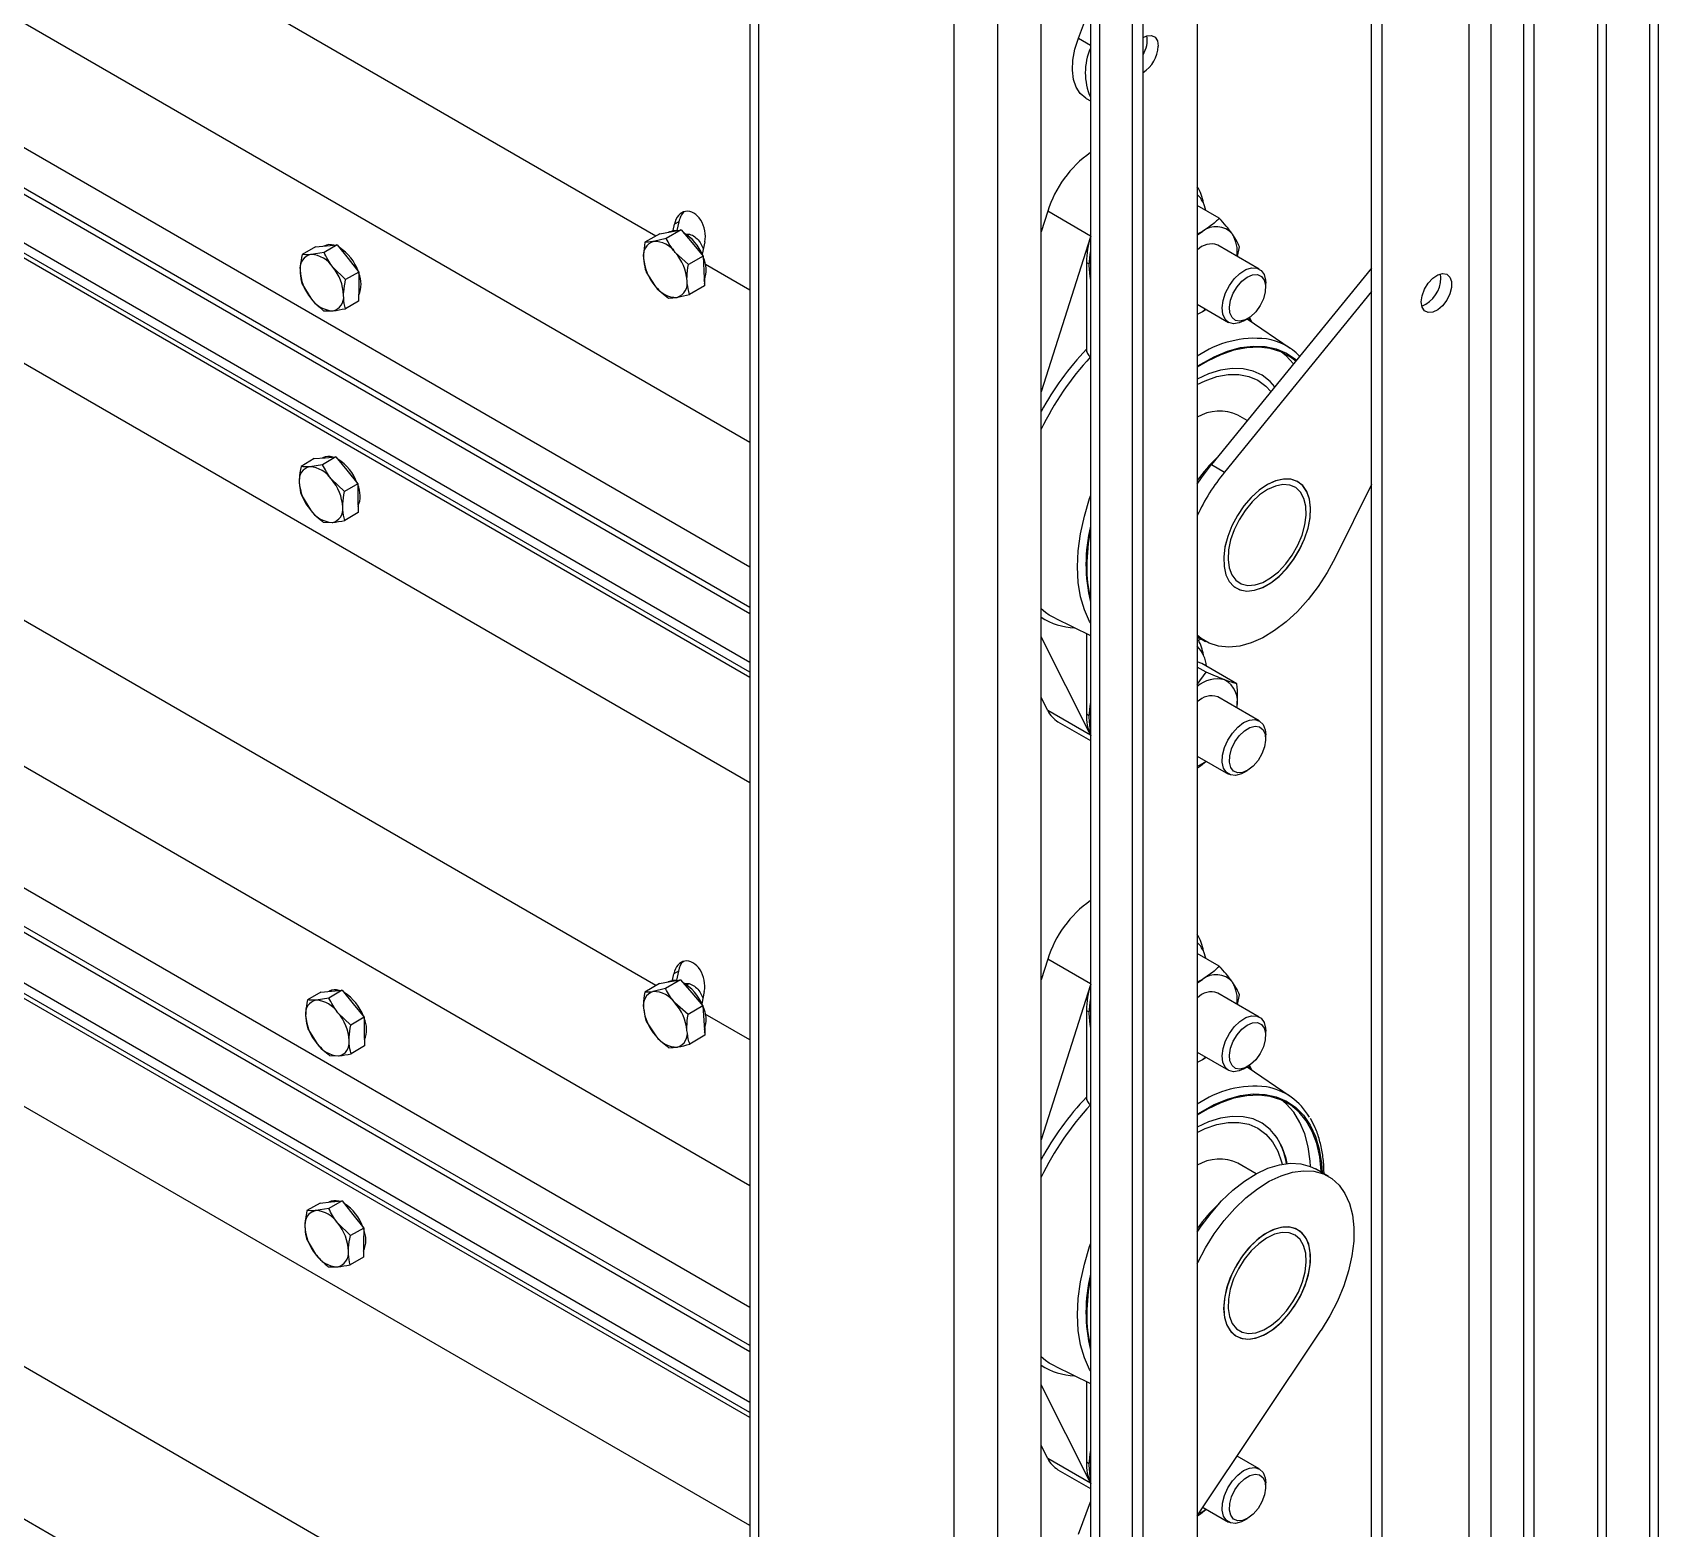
# Model space of a CAD drawing. Header units: millimetres. Extents: x -361 to 14022, y -1822 to 1455.
# Drawn here: x 4030.4 to 4046.94, y 855.35 to 870.56 of the extents above; entities that cross this region are included whole.
import ezdxf

# ---------------------------------------------------------------- set-up
doc = ezdxf.new("R2010")
doc.units = ezdxf.units.MM

msp = doc.modelspace()

# ---------------------------------------------------------------- linework, layer by layer
at = {"color": 7, "linetype": 'Continuous', "lineweight": 25}
for p, q in [((4046.849289, 904.292018), (4046.849289, 822.127599)), ((4046.940819, 822.255163), (4046.940819, 904.419582)), ((4046.318959, 904.087916), (4046.318959, 821.923497)), ((4046.407348, 904.036891), (4046.407348, 821.872471)), ((4037.697955, 866.391136), (3975.19244, 902.474801)), ((4037.697955, 901.740743), (4037.697955, 819.576324)), ((4037.789484, 819.44876), (4037.789484, 901.613179)), ((4037.697955, 865.12472), (3975.181245, 901.214849)), ((4037.697955, 864.649253), (3975.047014, 900.816871)), ((4037.697955, 864.714459), (3975.091041, 900.856661)), ((4040.662105, 818.555814), (4040.662105, 900.720233)), ((4039.778222, 818.300686), (4039.778222, 900.465105)), ((4040.220163, 818.300686), (4040.220163, 900.465105)), ((4037.697955, 864.156061), (3975.215331, 900.226512)), ((4037.697955, 864.003682), (3975.172353, 900.098943)), ((4037.697955, 864.055403), (3975.216543, 900.125154)), ((4045.235788, 899.282492), (4045.235788, 836.919187)), ((4045.67773, 836.791623), (4045.67773, 899.154928)), ((4037.697955, 862.931906), (3975.18526, 899.019716)), ((4045.567245, 899.091146), (4045.567245, 836.727842)), ((4037.697955, 858.834636), (3975.234603, 894.893961)), ((4044.130934, 836.408932), (4044.130934, 893.814486)), ((4037.697955, 857.598387), (3975.249491, 893.649118)), ((4037.697955, 857.146086), (3975.130388, 893.265573)), ((4037.697955, 857.210397), (3975.174702, 893.304302)), ((4044.020449, 836.472714), (4044.020449, 893.341263)), ((4037.697955, 856.47824), (3975.239249, 892.534883)), ((4037.697955, 856.528736), (3975.283441, 892.559868)), ((4037.697955, 856.631851), (3975.284352, 892.662456)), ((4037.697955, 855.380311), (3975.229543, 891.442557)), ((4037.697955, 851.183063), (3975.19244, 887.266728)), ((4041.164566, 886.049501), (4041.164566, 823.686196)), ((4041.256095, 885.921937), (4041.256095, 823.558633)), ((4041.698037, 823.431069), (4041.698037, 885.794373)), ((4042.250464, 885.760197), (4042.250464, 824.260233)), ((4041.587552, 885.730591), (4041.587552, 823.367287)), ((4036.743419, 868.490107), (4025.763522, 874.828667)), ((4041.040608, 870.50086), (4041.164566, 870.828394)), ((4041.118962, 869.889325), (4041.164566, 869.862999)), ((4040.729137, 868.74172), (4040.662105, 868.531384)), ((4042.474255, 868.671868), (4042.250464, 868.801059)), ((4036.917642, 868.545595), (4036.931194, 868.609509)), ((4036.976945, 868.635375), (4036.931194, 868.609509)), ((4036.976945, 868.635375), (4036.95785, 868.545323)), ((4033.503225, 868.399649), (4033.368289, 868.323359)), ((4033.392082, 868.389394), (4033.503225, 868.399649)), ((4033.503225, 868.399649), (4033.613053, 868.26183)), ((4036.784099, 868.513107), (4036.632591, 868.427447)), ((4036.847619, 868.466158), (4036.72037, 868.435645)), ((4036.784099, 868.513107), (4036.891613, 868.532462)), ((4036.999127, 868.551817), (4036.847619, 868.466158)), ((4036.878886, 868.532512), (4036.872811, 868.529077)), ((4036.891613, 868.532462), (4036.999127, 868.551817)), ((4036.999127, 868.551817), (4037.112373, 868.419257)), ((4037.083293, 868.504484), (4037.067348, 868.495469)), ((4037.112373, 868.419257), (4037.225618, 868.286698)), ((4037.240553, 868.43092), (4037.213951, 868.30546)), ((4041.164566, 868.482574), (4040.662105, 866.905939)), ((4042.301709, 868.535799), (4042.250464, 868.508769)), ((4042.880973, 868.153961), (4042.457946, 868.398169)), ((4033.280939, 868.379139), (4033.146003, 868.302849)), ((4033.368289, 868.323359), (4033.237411, 868.301946)), ((4033.280939, 868.379139), (4033.392082, 868.389394)), ((4033.368889, 868.388027), (4033.367256, 868.387104)), ((4033.613053, 868.26183), (4033.722881, 868.124012)), ((4037.07411, 868.201038), (4036.941129, 868.32244)), ((4037.225618, 868.286698), (4037.07411, 868.201038)), ((4037.225618, 868.286698), (4037.231351, 868.134783)), ((4042.659644, 868.281732), (4042.678379, 868.381435)), ((4033.587945, 868.047722), (4033.458382, 868.174383)), ((4033.722881, 868.124012), (4033.587945, 868.047722)), ((4033.722881, 868.124012), (4033.721565, 867.975938)), ((4036.644056, 868.123617), (4036.737567, 867.979899)), ((4037.231351, 868.134783), (4037.237083, 867.982867)), ((4037.697955, 867.939066), (4037.247589, 868.199056)), ((4041.121725, 868.221926), (4041.121725, 867.339465)), ((4044.020449, 868.164106), (4042.393595, 866.165997)), ((4044.727555, 868.06257), (4044.722512, 868.104897)), ((4033.143371, 868.006702), (4033.233464, 867.857726)), ((4033.721565, 867.975938), (4033.720249, 867.827865)), ((4037.237083, 867.982867), (4037.085575, 867.897208)), ((4044.020449, 867.92473), (4042.526178, 866.089459)), ((4042.945706, 867.968636), (4042.945706, 868.010885)), ((4033.363027, 867.731065), (4033.454435, 867.730162)), ((4033.720249, 867.827865), (4033.585313, 867.751575)), ((4036.870548, 867.858497), (4036.958326, 867.866695)), ((4042.250464, 867.796278), (4042.568498, 867.612681)), ((4042.337895, 867.745805), (4042.301709, 867.719259)), ((4042.340644, 867.744218), (4042.301709, 867.719259)), ((4042.301709, 867.719259), (4042.257166, 867.695763)), ((4042.724771, 867.628173), (4042.761358, 867.649301)), ((4043.195277, 867.347805), (4042.755997, 867.646205)), ((4042.780341, 867.661394), (4042.804671, 867.613141)), ((4036.744077, 860.869889), (4025.762227, 867.209576)), ((4042.758252, 866.61387), (4042.661989, 866.669442)), ((4033.488523, 866.245488), (4033.353593, 866.165457)), ((4033.378913, 866.236121), (4033.488523, 866.245488)), ((4033.488523, 866.245488), (4033.599884, 866.108557)), ((4033.269302, 866.226753), (4033.134372, 866.146723)), ((4033.353593, 866.165457), (4033.224248, 866.144385)), ((4033.269302, 866.226753), (4033.378913, 866.236121)), ((4033.354698, 866.234775), (4033.353273, 866.233929)), ((4033.599884, 866.108557), (4033.711244, 865.971626)), ((4042.393595, 866.165997), (4042.526178, 866.089459)), ((4033.576313, 865.891595), (4033.445219, 866.016821)), ((4033.711244, 865.971626), (4033.576313, 865.891595)), ((4033.711244, 865.971626), (4033.712994, 865.825328)), ((4044.020449, 865.9649), (4043.65312, 865.217217)), ((4033.137871, 865.854127), (4033.229497, 865.705491)), ((4033.712994, 865.825328), (4033.714743, 865.67903)), ((4033.360591, 865.580265), (4033.450468, 865.577927)), ((4033.714743, 865.67903), (4033.579813, 865.598999)), ((4040.804022, 864.603818), (4040.744323, 864.636961)), ((4040.804022, 864.603818), (4041.164566, 864.429472)), ((4041.121725, 864.450189), (4041.121725, 863.628884)), ((4041.164566, 863.417701), (4040.662105, 864.414206)), ((4042.250464, 864.417255), (4042.335253, 864.368307)), ((4042.250464, 864.405403), (4042.261307, 864.410995)), ((4042.25655, 864.378516), (4042.288663, 864.395203)), ((4042.296441, 864.14295), (4042.250464, 864.162606)), ((4042.339221, 864.057232), (4042.250464, 864.10847)), ((4042.65313, 863.937038), (4042.296441, 864.14295)), ((4042.250464, 863.93119), (4042.339221, 864.057232)), ((4040.729137, 863.666125), (4040.662105, 863.799066)), ((4042.880973, 863.560919), (4042.457946, 863.805127)), ((4040.833089, 863.552385), (4041.164566, 863.361027)), ((4042.945706, 863.375594), (4042.945706, 863.417843)), ((4042.250464, 863.203236), (4042.568498, 863.019639)), ((4042.724772, 863.035131), (4042.761358, 863.056259)), ((4040.729137, 861.137683), (4040.662105, 860.927347)), ((4042.474255, 861.067831), (4042.250464, 861.197023)), ((4036.913764, 860.924177), (4036.926436, 860.989268)), ((4036.972184, 861.016402), (4036.926436, 860.989268)), ((4036.972184, 861.016402), (4036.954072, 860.923366)), ((4033.334155, 860.804089), (4033.199225, 860.724058)), ((4033.334155, 860.804089), (4033.443766, 860.813456)), ((4033.419551, 860.812111), (4033.418126, 860.811265)), ((4033.553376, 860.822823), (4033.418446, 860.742793)), ((4033.443766, 860.813456), (4033.553376, 860.822823)), ((4033.553376, 860.822823), (4033.664737, 860.685893)), ((4036.781355, 860.892), (4036.629853, 860.80214)), ((4036.841526, 860.838908), (4036.715955, 860.808819)), ((4036.781355, 860.892), (4036.887191, 860.910384)), ((4036.993028, 860.928768), (4036.841526, 860.838908)), ((4036.87329, 860.910366), (4036.867573, 860.906976)), ((4036.887191, 860.910384), (4036.993028, 860.928768)), ((4036.993028, 860.928768), (4037.107658, 860.797009)), ((4037.077948, 860.886421), (4037.059493, 860.875475)), ((4037.107658, 860.797009), (4037.222287, 860.665251)), ((4037.235795, 860.810678), (4037.211169, 860.684187)), ((4041.164566, 860.878537), (4040.662105, 859.301903)), ((4042.301709, 860.931763), (4042.250464, 860.904732)), ((4042.880973, 860.549925), (4042.457946, 860.794133)), ((4033.418446, 860.742793), (4033.289101, 860.72172)), ((4033.664737, 860.685893), (4033.776097, 860.548962)), ((4037.070785, 860.575391), (4036.936421, 860.695444)), ((4037.222287, 860.665251), (4037.070785, 860.575391)), ((4037.222287, 860.665251), (4037.23108, 860.515109)), ((4041.121725, 860.61789), (4041.121725, 859.735429)), ((4042.659644, 860.677695), (4042.678379, 860.777399)), ((4033.641166, 860.468931), (4033.510072, 860.594157)), ((4033.776097, 860.548962), (4033.641166, 860.468931)), ((4033.776097, 860.548962), (4033.777847, 860.402664)), ((4036.647439, 860.501856), (4036.742334, 860.358392)), ((4037.23108, 860.515109), (4037.239873, 860.364966)), ((4037.697955, 860.319227), (4037.246197, 860.580021)), ((4033.202724, 860.431462), (4033.29435, 860.282827)), ((4033.777847, 860.402664), (4033.779596, 860.256366)), ((4037.239873, 860.364966), (4037.088371, 860.275107)), ((4042.945706, 860.364599), (4042.945706, 860.406848)), ((4033.425445, 860.157601), (4033.515321, 860.155263)), ((4033.779596, 860.256366), (4033.644666, 860.176335)), ((4036.876698, 860.238339), (4036.9628, 860.245018)), ((4042.250464, 860.192242), (4042.568498, 860.008644)), ((4042.337895, 860.141769), (4042.301709, 860.115222)), ((4042.340644, 860.140182), (4042.301709, 860.115222)), ((4042.301709, 860.115222), (4042.257166, 860.091727)), ((4042.724771, 860.024136), (4042.761358, 860.045264)), ((4043.195277, 859.743769), (4042.755997, 860.042168)), ((4042.780341, 860.057358), (4042.804671, 860.009104)), ((4036.743419, 853.282035), (4025.763522, 859.620594)), ((4042.850205, 858.956751), (4042.661989, 859.065405)), ((4043.585151, 858.929393), (4043.452569, 859.005931)), ((4033.329706, 858.659545), (4033.194769, 858.583255)), ((4033.329706, 858.659545), (4033.440849, 858.6698)), ((4033.417656, 858.668433), (4033.416023, 858.66751)), ((4033.551992, 858.680055), (4033.417056, 858.603765)), ((4033.440849, 858.6698), (4033.551992, 858.680055)), ((4033.551992, 858.680055), (4033.66182, 858.542236)), ((4033.417056, 858.603765), (4033.286177, 858.582352)), ((4033.66182, 858.542236), (4033.771647, 858.404418)), ((4033.636711, 858.328128), (4033.507148, 858.454789)), ((4033.771647, 858.404418), (4033.636711, 858.328128)), ((4033.771647, 858.404418), (4033.770332, 858.256344)), ((4033.192138, 858.287108), (4033.28223, 858.138132)), ((4033.770332, 858.256344), (4033.769016, 858.108271)), ((4033.411793, 858.011471), (4033.503201, 858.010568)), ((4033.769016, 858.108271), (4033.63408, 858.031981)), ((4042.250464, 855.478019), (4043.511296, 857.366976)), ((4040.804022, 856.999781), (4040.744323, 857.032925)), ((4040.804022, 856.999781), (4041.164566, 856.825436)), ((4041.121725, 856.846153), (4041.121725, 856.024848)), ((4041.164566, 855.813664), (4040.662105, 856.81017)), ((4040.729137, 856.062088), (4040.662105, 856.19503)), ((4042.880973, 855.956883), (4042.656564, 856.086431)), ((4040.833089, 855.948348), (4041.164566, 855.756991)), ((4042.945706, 855.771557), (4042.945706, 855.813806)), ((4041.040608, 855.292788), (4041.164566, 855.620321)), ((4042.308851, 855.565493), (4042.568498, 855.415602)), ((4042.724772, 855.431094), (4042.761358, 855.452222))]:
    msp.add_line(p, q, dxfattribs=at)
at = {"color": 8, "linetype": 'Continuous', "lineweight": 25}
for p, q in [((4045.014818, 836.919187), (4045.014818, 897.600269)), ((4041.040608, 870.50086), (4041.164566, 870.429301)), ((4041.164566, 868.490352), (4040.729137, 868.74172)), ((4041.121725, 868.221926), (4041.148683, 868.206363)), ((4042.270683, 864.405583), (4042.250464, 864.395054)), ((4041.164566, 863.414757), (4040.729137, 863.666125)), ((4041.148683, 863.613321), (4041.121725, 863.628884)), ((4041.164566, 860.886316), (4040.729137, 861.137683)), ((4041.121725, 860.61789), (4041.148683, 860.602327)), ((4041.164566, 855.810721), (4040.729137, 856.062088)), ((4041.148683, 856.009285), (4041.121725, 856.024848))]:
    msp.add_line(p, q, dxfattribs=at)
at = {"color": 7, "linetype": 'Continuous', "lineweight": 25, "flags": 128}
for points in [[(4041.118962, 869.889325), (4041.115506, 869.891362), (4041.060433, 869.937696), (4041.018655, 870.002014), (4040.991581, 870.082148), (4040.980122, 870.175399), (4040.984664, 870.278623), (4041.005055, 870.388343), (4041.040608, 870.50086)], [(4041.698037, 870.509667), (4041.736009, 870.526122), (4041.782639, 870.529422), (4041.820101, 870.511224), (4041.844336, 870.473502), (4041.852717, 870.420343)], [(4036.878886, 868.532512), (4036.922308, 868.546186), (4036.95785, 868.545323)], [(4042.250464, 868.501905), (4042.255561, 868.505666), (4042.301709, 868.535799)], [(4042.724771, 867.628173), (4042.675896, 867.606268), (4042.619564, 867.598193), (4042.571033, 867.611264), (4042.5339, 867.644513), (4042.510922, 867.695473), (4042.5038, 867.760365), (4042.513065, 867.834376), (4042.538028, 867.912016), (4042.576839, 867.987529), (4042.626618, 868.055313), (4042.683674, 868.110341), (4042.743776, 868.148533), (4042.802465, 868.167054), (4042.85539, 868.164533), (4042.898624, 868.141155), (4042.928962, 868.098655), (4042.928962, 868.098655)], [(4042.931735, 868.041871), (4042.944917, 867.987867), (4042.941785, 867.922696), (4042.92262, 867.85215), (4042.889123, 867.782496), (4042.844271, 867.719924), (4042.792049, 867.669994), (4042.737097, 867.637142), (4042.684299, 867.624287), (4042.638345, 867.632571), (4042.603318, 867.661258), (4042.582332, 867.7078), (4042.57725, 867.76806), (4042.588524, 867.836685), (4042.615153, 867.907577), (4042.65477, 867.974436), (4042.703855, 868.031323), (4042.758047, 868.073182), (4042.812531, 868.096293), (4042.862465, 868.098605), (4042.903412, 868.07991), (4042.931735, 868.041871)], [(4042.928962, 868.098655), (4042.944154, 868.040184), (4042.945706, 868.010885)], [(4044.528682, 867.820199), (4044.537063, 867.883035), (4044.561297, 867.948737), (4044.598759, 868.010188), (4044.64539, 868.060726), (4044.696135, 868.094876), (4044.745495, 868.108937), (4044.788123, 868.101385), (4044.819398, 868.073039), (4044.835931, 868.02697), (4044.835931, 867.968171), (4044.819398, 867.903013), (4044.788123, 867.838558), (4044.745495, 867.781789), (4044.696135, 867.738859), (4044.64539, 867.714421), (4044.598759, 867.711121), (4044.561297, 867.729318), (4044.537063, 867.76704), (4044.528682, 867.820199)], [(4042.301709, 867.719259), (4042.255561, 867.696111), (4042.250464, 867.693987)], [(4043.251259, 867.219383), (4043.198498, 867.260013), (4043.100794, 867.313257), (4042.992904, 867.347045), (4042.876234, 867.360935), (4042.752304, 867.354748), (4042.622731, 867.328564), (4042.489203, 867.282723), (4042.353461, 867.217824), (4042.250464, 867.156627)], [(4043.227544, 867.190257), (4043.153833, 867.271502), (4043.106015, 867.311016)], [(4043.038622, 866.958222), (4042.991507, 867.01084), (4042.910392, 867.074042), (4042.817758, 867.117713), (4042.715128, 867.141135), (4042.604185, 867.143926), (4042.486751, 867.126038), (4042.364755, 867.087765), (4042.250464, 867.035219)], [(4042.250464, 865.967259), (4042.293389, 866.032145), (4042.393595, 866.165997)], [(4042.624228, 864.925366), (4042.684637, 864.892807), (4042.755004, 864.880417), (4042.832788, 864.888645), (4042.915178, 864.917193), (4042.999194, 864.96503), (4043.081801, 865.030426), (4043.160014, 865.111018), (4043.231004, 865.203892), (4043.292207, 865.305694), (4043.341411, 865.412742), (4043.376837, 865.521168), (4043.397204, 865.627054), (4043.401777, 865.726571), (4043.39039, 865.816124), (4043.363456, 865.892476), (4043.321946, 865.952866), (4043.267363, 865.995114), (4043.201677, 866.017691), (4043.127264, 866.019781), (4043.046813, 866.001309), (4042.963232, 865.962943), (4042.879541, 865.906069), (4042.798766, 865.832744), (4042.723825, 865.745616), (4042.657428, 865.647835), (4042.601973, 865.542935), (4042.559466, 865.434708), (4042.531443, 865.327065), (4042.518916, 865.223896), (4042.522338, 865.128931), (4042.541586, 865.045601), (4042.575963, 864.976919), (4042.624228, 864.925366)], [(4042.96476, 865.96381), (4042.881044, 865.907256), (4042.800189, 865.834207), (4042.725117, 865.747303), (4042.658542, 865.649685), (4042.60287, 865.544881), (4042.560112, 865.436679), (4042.531815, 865.328991), (4042.519001, 865.225707), (4042.522133, 865.130561), (4042.541098, 865.046992), (4042.575211, 864.97802), (4042.623238, 864.926138), (4042.683444, 864.893221), (4042.753653, 864.880459), (4042.831326, 864.888313), (4042.913658, 864.916499), (4042.997672, 864.963999), (4043.080332, 865.029095), (4043.15865, 865.109435), (4043.229795, 865.202116), (4043.291197, 865.303787), (4043.340636, 865.410774), (4043.376325, 865.519211), (4043.396974, 865.625177), (4043.401837, 865.724843), (4043.390738, 865.814607), (4043.364078, 865.891224), (4043.322822, 865.951926), (4043.268459, 865.994518), (4043.202955, 866.017462), (4043.128678, 866.019927), (4043.048311, 866.001825), (4042.96476, 865.96381)], [(4042.964304, 865.912516), (4042.884158, 865.857801), (4042.807126, 865.786426), (4042.73636, 865.701313), (4042.674759, 865.605947), (4042.624844, 865.504232), (4042.588658, 865.400332), (4042.567683, 865.298502), (4042.562778, 865.202909), (4042.574144, 865.117467), (4042.601315, 865.045675), (4042.643179, 864.990472), (4042.698022, 864.954118), (4042.763598, 864.9381), (4042.837224, 864.943075), (4042.915884, 864.96884), (4042.996359, 865.014338), (4043.075353, 865.077708), (4043.149633, 865.156356), (4043.216158, 865.247061), (4043.272204, 865.346109), (4043.315476, 865.449447), (4043.344204, 865.552842), (4043.35721, 865.652063), (4043.353963, 865.743047), (4043.334596, 865.822069), (4043.2999, 865.885894), (4043.251297, 865.931909), (4043.190777, 865.95823), (4043.120817, 865.96378), (4043.044282, 865.948331), (4042.964304, 865.912516)], [(4043.65312, 865.217217), (4043.572487, 865.068216), (4043.48059, 864.926255), (4043.379118, 864.793945), (4043.26994, 864.673721), (4043.155063, 864.567795), (4043.036601, 864.478116), (4042.916733, 864.406333), (4042.797666, 864.353767), (4042.681588, 864.321386), (4042.570636, 864.309784), (4042.466852, 864.319176), (4042.372144, 864.349388), (4042.288255, 864.399865), (4042.250464, 864.432812)], [(4042.724772, 863.035131), (4042.698501, 863.02177), (4042.640278, 863.005727), (4042.588319, 863.010789), (4042.546478, 863.036579), (4042.517857, 863.081185), (4042.504579, 863.141298), (4042.507629, 863.212461), (4042.526781, 863.289395), (4042.560615, 863.366394), (4042.60662, 863.437749), (4042.661386, 863.498166), (4042.72085, 863.543165), (4042.780602, 863.569409), (4042.836211, 863.574951), (4042.883552, 863.55938), (4042.919114, 863.523852), (4042.940261, 863.471), (4042.945706, 863.417843)], [(4042.945469, 863.364665), (4042.934534, 863.296155), (4042.908208, 863.225246), (4042.868832, 863.158238), (4042.819903, 863.101086), (4042.76577, 863.058867), (4042.711242, 863.035333), (4042.661164, 863.032576), (4042.619987, 863.050839), (4042.591368, 863.088501), (4042.577851, 863.142214), (4042.580637, 863.207207), (4042.599478, 863.277704), (4042.6327, 863.347441), (4042.677351, 863.410223), (4042.729465, 863.460469), (4042.784409, 863.493717), (4042.837302, 863.507011), (4042.883445, 863.49917), (4042.918737, 863.470892), (4042.940043, 863.424688), (4042.945469, 863.364665)], [(4036.87329, 860.910366), (4036.917758, 860.924646), (4036.954072, 860.923366)], [(4042.250464, 860.897869), (4042.255561, 860.90163), (4042.301709, 860.931763)], [(4042.724771, 860.024136), (4042.675896, 860.002232), (4042.619564, 859.994157), (4042.571033, 860.007228), (4042.5339, 860.040477), (4042.510922, 860.091437), (4042.5038, 860.156328), (4042.513065, 860.230339), (4042.538028, 860.30798), (4042.576839, 860.383493), (4042.626618, 860.451277), (4042.683674, 860.506305), (4042.743776, 860.544496), (4042.802465, 860.563018), (4042.85539, 860.560496), (4042.898624, 860.537118), (4042.928962, 860.494618), (4042.928962, 860.494618)], [(4042.931735, 860.437835), (4042.944917, 860.38383), (4042.941785, 860.31866), (4042.92262, 860.248113), (4042.889123, 860.17846), (4042.844271, 860.115888), (4042.792049, 860.065958), (4042.737097, 860.033105), (4042.684299, 860.02025), (4042.638345, 860.028534), (4042.603318, 860.057222), (4042.582332, 860.103763), (4042.57725, 860.164024), (4042.588524, 860.232649), (4042.615153, 860.30354), (4042.65477, 860.3704), (4042.703855, 860.427286), (4042.758047, 860.469145), (4042.812531, 860.492257), (4042.862465, 860.494568), (4042.903412, 860.475874), (4042.931735, 860.437835)], [(4042.928962, 860.494618), (4042.944154, 860.436148), (4042.945706, 860.406848)], [(4042.301709, 860.115222), (4042.255561, 860.092075), (4042.250464, 860.089951)], [(4043.511206, 858.972081), (4043.510683, 858.983151), (4043.495153, 859.130487), (4043.464295, 859.265911), (4043.418511, 859.387658), (4043.358398, 859.49414), (4043.28474, 859.58397), (4043.198498, 859.655977), (4043.100794, 859.709221), (4042.992904, 859.743008), (4042.876234, 859.756899), (4042.752304, 859.750712), (4042.622731, 859.724527), (4042.489203, 859.678687), (4042.353461, 859.613788), (4042.250464, 859.552591)], [(4043.400916, 859.031184), (4043.397767, 859.084781), (4043.378378, 859.229313), (4043.343742, 859.361477), (4043.294313, 859.479549), (4043.230733, 859.58199), (4043.153833, 859.667465), (4043.106015, 859.70698)], [(4043.165085, 859.06154), (4043.153495, 859.111888), (4043.114064, 859.226263), (4043.059771, 859.325109), (4042.991507, 859.406804), (4042.910392, 859.470005), (4042.817758, 859.513676), (4042.715128, 859.537099), (4042.604185, 859.539889), (4042.486751, 859.522002), (4042.364755, 859.483729), (4042.250464, 859.431183)], [(4042.250464, 858.363223), (4042.290116, 858.423338), (4042.390015, 858.55755), (4042.497964, 858.680094), (4042.611979, 858.788717), (4042.72996, 858.881419), (4042.849739, 858.956495), (4042.96911, 859.012564), (4043.085879, 859.048595), (4043.197896, 859.063923), (4043.3031, 859.058269), (4043.399557, 859.031734), (4043.452569, 859.005931)], [(4042.250464, 858.045442), (4042.254224, 858.053419), (4042.332689, 858.203389), (4042.422699, 858.346799), (4042.522597, 858.481012), (4042.630547, 858.603556), (4042.744561, 858.712179), (4042.862543, 858.804881), (4042.982321, 858.879957), (4043.101693, 858.936026), (4043.218461, 858.972056), (4043.330478, 858.987385), (4043.435683, 858.98173), (4043.53214, 858.955196), (4043.618075, 858.90827), (4043.691906, 858.841816), (4043.752275, 858.757056), (4043.798072, 858.655551), (4043.828455, 858.539167), (4043.842863, 858.410045), (4043.841032, 858.270562), (4043.822997, 858.123283), (4043.789087, 857.970917), (4043.739928, 857.816269), (4043.676424, 857.662184), (4043.599743, 857.511495), (4043.511296, 857.366976), (4043.511296, 857.366976)], [(4043.246171, 858.401014), (4043.177235, 858.416682), (4043.100455, 858.411755), (4043.018606, 858.38641), (4042.934646, 858.341563), (4042.85161, 858.278835), (4042.772499, 858.200493), (4042.700171, 858.10937), (4042.637242, 858.008757), (4042.585986, 857.902292), (4042.548254, 857.793823), (4042.525412, 857.687269), (4042.518284, 857.586482), (4042.527128, 857.495106), (4042.551624, 857.416441), (4042.590888, 857.353332), (4042.643499, 857.308059), (4042.707557, 857.282259), (4042.780746, 857.276864), (4042.860422, 857.292069), (4042.943703, 857.327325), (4043.027581, 857.381357), (4043.109024, 857.452212), (4043.185088, 857.53733), (4043.253023, 857.633635), (4043.310376, 857.737644), (4043.355072, 857.8456), (4043.385497, 857.953601), (4043.400551, 858.057743), (4043.399689, 858.154261), (4043.382943, 858.239669), (4043.350918, 858.310878), (4043.304771, 858.365316), (4043.246171, 858.401014)], [(4042.954141, 858.353623), (4042.87062, 858.294861), (4042.790338, 858.219907), (4042.716194, 858.131468), (4042.65087, 858.032742), (4042.596725, 857.927297), (4042.555718, 857.818943), (4042.529329, 857.711598), (4042.518514, 857.60914), (4042.523662, 857.515273), (4042.544588, 857.433389), (4042.580536, 857.366449), (4042.630205, 857.31687), (4042.691802, 857.286446), (4042.763099, 857.276276), (4042.84152, 857.286726), (4042.92423, 857.317421), (4043.008241, 857.36725), (4043.090515, 857.434412), (4043.16808, 857.51648), (4043.238131, 857.610488), (4043.298137, 857.713038), (4043.345929, 857.820424), (4043.379781, 857.928764), (4043.398467, 858.034143), (4043.401313, 858.132752), (4043.388217, 858.221027), (4043.359651, 858.295777), (4043.316648, 858.354302), (4043.260762, 858.394485), (4043.194013, 858.414875), (4043.118813, 858.414734), (4043.037881, 858.394068), (4042.954141, 858.353623)], [(4042.954747, 858.302944), (4042.8748, 858.246122), (4042.79835, 858.172954), (4042.728526, 858.086434), (4042.668186, 857.990105), (4042.619802, 857.88791), (4042.585354, 857.784033), (4042.566252, 857.682728), (4042.563279, 857.58814), (4042.576555, 857.504144), (4042.605538, 857.434177), (4042.649042, 857.381105), (4042.705284, 857.347099), (4042.771962, 857.333553), (4042.846347, 857.34102), (4042.925393, 857.369195), (4043.005865, 857.416925), (4043.084467, 857.482255), (4043.157981, 857.562511), (4043.223399, 857.654407), (4043.278041, 857.754181), (4043.31967, 857.857748), (4043.346584, 857.960868), (4043.357678, 858.05932), (4043.3525, 858.149072), (4043.331261, 858.22645), (4043.294831, 858.288287), (4043.244701, 858.332051), (4043.182924, 858.35595), (4043.112029, 858.359005), (4043.034917, 858.341092), (4042.954747, 858.302944)], [(4042.724772, 855.431094), (4042.698501, 855.417733), (4042.640278, 855.401691), (4042.588319, 855.406753), (4042.546478, 855.432543), (4042.517857, 855.477148), (4042.504579, 855.537262), (4042.507629, 855.608424), (4042.526781, 855.685358), (4042.560615, 855.762358), (4042.60662, 855.833712), (4042.661386, 855.89413), (4042.72085, 855.939129), (4042.780602, 855.965373), (4042.836211, 855.970915), (4042.883552, 855.955344), (4042.919114, 855.919815), (4042.940261, 855.866964), (4042.945706, 855.813806)], [(4042.945469, 855.760628), (4042.934534, 855.692118), (4042.908208, 855.621209), (4042.868832, 855.554202), (4042.819903, 855.497049), (4042.76577, 855.454831), (4042.711242, 855.431297), (4042.661164, 855.42854), (4042.619987, 855.446803), (4042.591368, 855.484465), (4042.577851, 855.538178), (4042.580637, 855.603171), (4042.599478, 855.673668), (4042.6327, 855.743405), (4042.677351, 855.806186), (4042.729465, 855.856433), (4042.784409, 855.88968), (4042.837302, 855.902974), (4042.883445, 855.895134), (4042.918737, 855.866856), (4042.940043, 855.820652), (4042.945469, 855.760628)]]:
    msp.add_lwpolyline(points, dxfattribs=at)
at = {"color": 8, "linetype": 'Continuous', "lineweight": 25, "flags": 128}
for points in [[(4042.771989, 867.655794), (4042.781923, 867.64174), (4042.79777, 867.617829)], [(4042.250464, 867.166975), (4042.285057, 867.188662), (4042.422264, 867.263344), (4042.55813, 867.31922), (4042.690884, 867.355562), (4042.818794, 867.371896), (4042.940194, 867.368009), (4043.053501, 867.343952), (4043.157238, 867.300038), (4043.250051, 867.23684), (4043.259154, 867.229081)], [(4042.250464, 866.981582), (4042.330307, 867.019559), (4042.449636, 867.061036), (4042.564846, 867.082385), (4042.673965, 867.083238), (4042.775127, 867.063582), (4042.866601, 867.023754), (4042.946821, 866.964433), (4042.99816, 866.908526)], [(4041.164566, 864.556319), (4041.155424, 864.572505), (4041.101957, 864.690696), (4041.063279, 864.823399), (4041.039876, 864.968946), (4041.032043, 865.125507), (4041.039876, 865.291112), (4041.063279, 865.46368), (4041.101957, 865.641039), (4041.155424, 865.820961), (4041.164566, 865.847703)], [(4040.744323, 864.636961), (4040.707574, 864.662101), (4040.662105, 864.699172)], [(4042.771989, 860.051757), (4042.781923, 860.037703), (4042.79777, 860.013793)], [(4042.250464, 859.562939), (4042.285057, 859.584626), (4042.422264, 859.659308), (4042.55813, 859.715184), (4042.690884, 859.751526), (4042.818794, 859.767859), (4042.940194, 859.763972), (4043.053501, 859.739915), (4043.157238, 859.696001), (4043.250051, 859.632804), (4043.330733, 859.551146), (4043.398229, 859.452092), (4043.451662, 859.336934), (4043.490333, 859.207173), (4043.51374, 859.0645), (4043.520581, 858.966668)], [(4042.250464, 859.377546), (4042.330307, 859.415523), (4042.449636, 859.457), (4042.564846, 859.478348), (4042.673965, 859.479202), (4042.775127, 859.459546), (4042.866601, 859.419717), (4042.946821, 859.360397), (4043.014415, 859.2826), (4043.068227, 859.187658), (4043.107335, 859.077195), (4043.113151, 859.054156)], [(4041.164566, 856.952283), (4041.155424, 856.968469), (4041.101957, 857.086659), (4041.063279, 857.219362), (4041.039876, 857.36491), (4041.032043, 857.52147), (4041.039876, 857.687076), (4041.063279, 857.859643), (4041.101957, 858.037003), (4041.155424, 858.216924), (4041.164566, 858.243666)], [(4040.744323, 857.032925), (4040.707574, 857.058065), (4040.662105, 857.095136)]]:
    msp.add_lwpolyline(points, dxfattribs=at)
at = {"color": 7, "linetype": 'Continuous', "lineweight": 25}
for centre, radius, start, end in [((4041.716561, 870.150646), 0.606025, 155.6223635, 204.3776365), ((4041.476297, 870.47902), 0.265168, 326.7436524, 10.3042909), ((4041.520958, 870.433276), 0.332011, 302.232324, 357.7676758), ((4041.811229, 868.40837), 1.132274, 124.8282709, 162.8779923), ((4041.895531, 868.765172), 0.421087, 8.2121645, 32.5526026), ((4042.039909, 868.696234), 0.301761, 10.5213264, 45.7529195), ((4042.440803, 868.365546), 0.219848, 40.5327959, 129.2481681), ((4033.428597, 868.276454), 0.126545, 71.510323, 118.153237), ((4036.764221, 868.293707), 0.148557, 107.1682905, 191.3879794), ((4036.725678, 868.174143), 0.261556, 34.5400061, 91.1628643), ((4036.79405, 868.129794), 0.455454, 21.2794767, 59.7350548), ((4042.011838, 868.209631), 0.890198, 161.7002328, 179.2086331), ((4042.392269, 868.220321), 0.189588, 69.7312732, 138.4140715), ((4042.313783, 868.332708), 0.342604, 352.079669, 30.8556371), ((4033.263391, 868.16439), 0.139989, 100.6953232, 188.5331771), ((4033.221726, 868.019608), 0.282774, 33.1850043, 86.8203722), ((4033.272926, 867.976439), 0.46942, 19.5554709, 57.5471594), ((4037.105769, 868.301013), 0.488556, 184.3009171, 221.0921177), ((4036.572927, 868.001326), 0.488556, 4.3009171, 41.0921177), ((4036.949434, 868.148473), 0.30459, 339.5606698, 24.7612011), ((4041.849982, 868.19053), 0.701804, 167.5935805, 192.4064195), ((4033.601317, 868.160885), 0.476678, 182.0759805, 219.4930678), ((4033.090529, 867.871223), 0.476678, 2.0759805, 39.4930678), ((4033.461447, 868.003371), 0.283127, 336.3520258, 22.6298248), ((4044.419476, 868.063988), 0.308083, 291.7673456, 359.7363322), ((4036.953018, 868.128197), 0.261556, 214.5400061, 271.1628643), ((4036.914475, 868.008632), 0.148557, 287.1682905, 11.3879794), ((4033.470119, 868.0125), 0.282774, 213.1850043, 266.8203722), ((4033.428455, 867.867718), 0.139989, 280.6953232, 8.5331771), ((4042.858198, 866.850571), 0.600604, 43.9678962, 80.9252219), ((4042.477137, 866.274593), 0.435977, 64.9129538, 121.3269137), ((4033.414851, 866.126388), 0.12396, 69.9370339, 119.0296317), ((4033.2483, 866.012517), 0.134043, 100.3370645, 190.2264623), ((4033.205285, 865.856368), 0.288641, 33.7722361, 86.2331404), ((4033.253697, 865.812661), 0.481209, 20.2238943, 58.0161973), ((4043.415168, 865.207993), 1.410354, 132.9767104, 145.6720845), ((4044.188758, 864.741224), 2.140539, 140.9603937, 154.8929419), ((4033.599292, 866.017372), 0.483755, 183.3955817, 220.1438852), ((4033.075423, 865.70494), 0.483755, 3.3955817, 40.1438852), ((4033.456627, 865.848306), 0.279172, 337.2142046, 24.156204), ((4033.46943, 865.865944), 0.288641, 213.7722361, 266.2331404), ((4033.426415, 865.709794), 0.134043, 280.3370645, 10.2264623), ((4043.057558, 865.11738), 1.931469, 168.5443686, 179.5675193), ((4042.39387, 865.117379), 1.26781, 179.3410723, 194.1572918), ((4042.011905, 864.086613), 0.333285, 4.9779961, 44.2928594), ((4041.886398, 864.170232), 0.430398, 8.2885401, 29.6829336), ((4042.453382, 863.689433), 0.298873, 75.5911555, 132.7610639), ((4042.39769, 863.751325), 0.262124, 347.0217281, 60.2516745), ((4042.393595, 863.621989), 0.194115, 70.63943, 137.5059195), ((4040.965349, 863.777635), 0.26121, 205.2710534, 239.5799876), ((4041.601225, 863.616588), 0.479658, 178.5310213, 205.0431202), ((4041.849982, 863.597488), 0.701804, 167.5935787, 192.4064213), ((4042.069078, 863.532648), 0.468261, 292.790354, 305.4466327), ((4041.811229, 860.804334), 1.132274, 124.8282709, 162.8779923), ((4041.895531, 861.161136), 0.421087, 8.2119631, 32.5525872), ((4042.039909, 861.092198), 0.301761, 10.5213258, 45.7529195), ((4042.440803, 860.76151), 0.219848, 40.5327959, 129.2481681), ((4033.479705, 860.703724), 0.12396, 69.9370339, 119.0296317), ((4033.31855, 860.389997), 0.481209, 20.2238943, 58.0161973), ((4036.757643, 860.672609), 0.142446, 107.0172725, 193.1127913), ((4036.718395, 860.542518), 0.266312, 35.0462316, 90.5249314), ((4036.783475, 860.497292), 0.467092, 21.8944344, 60.1520331), ((4042.011838, 860.605595), 0.890198, 161.7002328, 179.2086331), ((4042.392269, 860.616285), 0.189588, 69.7312731, 138.4140707), ((4042.313783, 860.728672), 0.342604, 352.079669, 30.8556371), ((4033.313153, 860.589853), 0.134043, 100.3370645, 190.2264623), ((4033.270138, 860.433703), 0.288641, 33.7722361, 86.2331404), ((4037.11334, 860.688796), 0.496802, 185.602765, 221.6870472), ((4036.565416, 860.365041), 0.496802, 5.602765, 41.6870472), ((4036.952419, 860.524103), 0.30138, 340.4672708, 26.2360128), ((4041.849982, 860.586494), 0.701804, 167.5935796, 192.4064204), ((4033.664146, 860.594708), 0.483755, 183.3955817, 220.1438852), ((4033.140276, 860.282275), 0.483755, 3.3955817, 40.1438852), ((4033.52148, 860.425642), 0.279172, 337.2142046, 24.156204), ((4033.491268, 860.28713), 0.134043, 280.3370645, 10.2264623), ((4036.96036, 860.511318), 0.266312, 215.0462316, 270.5249314), ((4036.921112, 860.381227), 0.142446, 287.0172725, 13.1127913), ((4033.534283, 860.44328), 0.288641, 213.7722361, 266.2331404), ((4042.849697, 859.22933), 0.61896, 29.256676, 80.3993123), ((4042.446104, 858.946237), 0.719828, 9.1456631, 33.9179172), ((4042.477137, 858.670556), 0.435977, 64.9129538, 121.3269137), ((4033.477363, 858.55686), 0.126545, 71.510323, 118.153237), ((4033.321693, 858.256845), 0.46942, 19.5554709, 57.5471594), ((4043.407459, 857.609915), 1.400628, 131.9459363, 145.6955278), ((4033.312157, 858.444796), 0.139989, 100.6953232, 188.5331771), ((4033.270493, 858.300014), 0.282774, 33.1850043, 86.8203722), ((4033.650083, 858.441291), 0.476678, 182.0759805, 219.4930678), ((4033.139295, 858.151629), 0.476678, 2.0759805, 39.4930678), ((4033.510214, 858.283777), 0.283127, 336.3520258, 22.6298248), ((4033.518886, 858.292906), 0.282774, 213.1850043, 266.8203722), ((4033.477221, 858.148125), 0.139989, 280.6953232, 8.5331771), ((4043.057558, 857.513343), 1.931469, 168.5443686, 179.5675193), ((4042.39387, 857.513342), 1.26781, 179.3410723, 194.1572918), ((4040.965349, 856.173599), 0.26121, 205.2710534, 239.5799876), ((4041.601225, 856.012552), 0.479658, 178.5310213, 205.0431202), ((4041.849982, 855.993452), 0.701804, 167.5935787, 192.4064213), ((4042.062311, 855.938923), 0.480586, 295.3776192, 305.3910343)]:
    msp.add_arc(centre, radius, start, end, dxfattribs=at)
at = {"color": 8, "linetype": 'Continuous', "lineweight": 25}
for centre, radius, start, end in [((4042.835936, 866.422769), 1.02757, 83.4625697, 124.7337583), ((4043.393924, 865.206324), 3.116597, 136.8079893, 151.2276213), ((4043.406235, 865.194178), 3.04991, 137.3450293, 154.1240876), ((4042.719748, 865.154139), 1.602333, 166.0658994, 193.9341006), ((4041.021874, 865.170515), 0.662926, 237.1324945, 268.3193747), ((4042.835936, 858.818733), 1.02757, 83.4625697, 124.7337583), ((4043.393924, 857.602288), 3.116597, 136.8079893, 151.2276213), ((4043.406235, 857.590141), 3.04991, 137.3450293, 154.1240876), ((4042.719748, 857.550103), 1.602333, 166.0658994, 193.9341006), ((4041.021874, 857.566479), 0.662926, 237.1324945, 268.3193747)]:
    msp.add_arc(centre, radius, start, end, dxfattribs=at)
at = {"color": 7, "linetype": 'Continuous', "lineweight": 25}
for centre, major_axis, ratio, start_param, end_param in [((4037.085874, 868.520215), (-0.045582, 0.219415), 0.701630723, 4.153173117, 7.294765771), ((4037.131624, 868.546081), (-0.045582, 0.219415), 0.701630723, 0.384751875, 1.011580464), ((4037.082683, 868.161155), (-0.143133, 0.16959), 0.418043607, 3.345889013, 3.747933614), ((4037.081115, 860.899973), (-0.051828, 0.217876), 0.692818262, 4.132742217, 7.274334871), ((4037.126864, 860.927108), (-0.051828, 0.217876), 0.692818262, 0.380639246, 0.991149564), ((4037.085358, 860.545219), (-0.146068, 0.166997), 0.401133331, 3.265743668, 3.747277055)]:
    msp.add_ellipse(centre, major_axis=major_axis, ratio=ratio, start_param=start_param, end_param=end_param, dxfattribs=at)
for points, knots in [([(4042.474255, 868.671868), (4042.461885, 868.659223), (4042.413858, 868.610127), (4042.349495, 868.56747), (4042.301709, 868.535799)], [0, 0, 0, 0, 0.257551345, 1, 1, 1, 1]), ([(4042.607895, 868.508422), (4042.605438, 868.511885), (4042.586833, 868.538117), (4042.545394, 868.591245), (4042.498112, 868.64483), (4042.474255, 868.671868)], [0, 0, 0, 0, 0.070085768, 0.530782234, 1, 1, 1, 1]), ([(4036.632591, 868.427447), (4036.625973, 868.384396), (4036.617356, 868.32835), (4036.618357, 868.276415), (4036.618588, 868.264374)], [0, 0, 0, 0, 0.768150728, 1, 1, 1, 1]), ([(4036.72037, 868.435645), (4036.717841, 868.435197), (4036.681815, 868.42882), (4036.656308, 868.428109), (4036.632591, 868.427447)], [0, 0, 0, 0, 0.070200577, 1, 1, 1, 1]), ([(4036.941129, 868.32244), (4036.938464, 868.325594), (4036.900503, 868.370516), (4036.873099, 868.420077), (4036.847619, 868.466158)], [0, 0, 0, 0, 0.070200577, 1, 1, 1, 1]), ([(4037.043638, 868.506164), (4037.048697, 868.507673), (4037.070879, 868.514288), (4037.114683, 868.500985), (4037.163789, 868.465958), (4037.201843, 868.415178), (4037.217537, 868.37496), (4037.224762, 868.356446)], [0, 0, 0, 0, 0.074314421, 0.325869568, 0.564861413, 0.799686418, 1, 1, 1, 1]), ([(4042.678379, 868.381435), (4042.67063, 868.399924), (4042.654989, 868.43724), (4042.623688, 868.484551), (4042.607895, 868.508422)], [0, 0, 0, 0, 0.495457963, 1, 1, 1, 1]), ([(4033.146003, 868.302849), (4033.137599, 868.260771), (4033.126658, 868.205992), (4033.125273, 868.155357), (4033.124952, 868.143618)], [0, 0, 0, 0, 0.768150727, 1, 1, 1, 1]), ([(4033.237411, 868.301946), (4033.234796, 868.301714), (4033.197545, 868.29841), (4033.170836, 868.30071), (4033.146003, 868.302849)], [0, 0, 0, 0, 0.070200577, 1, 1, 1, 1]), ([(4033.458382, 868.174383), (4033.455798, 868.177661), (4033.418991, 868.224359), (4033.392718, 868.27566), (4033.368289, 868.323359)], [0, 0, 0, 0, 0.070200577, 1, 1, 1, 1]), ([(4036.618588, 868.264374), (4036.622606, 868.2252), (4036.627698, 868.175549), (4036.641206, 868.132666), (4036.644056, 868.123617)], [0, 0, 0, 0, 0.788999238, 1, 1, 1, 1]), ([(4033.124952, 868.143618), (4033.127087, 868.105469), (4033.129793, 868.057119), (4033.141006, 868.015487), (4033.143371, 868.006702)], [0, 0, 0, 0, 0.788999238, 1, 1, 1, 1]), ([(4037.060107, 868.037965), (4037.059875, 868.050006), (4037.058875, 868.101941), (4037.067492, 868.157987), (4037.07411, 868.201038)], [0, 0, 0, 0, 0.231849273, 1, 1, 1, 1]), ([(4033.566894, 867.88849), (4033.567215, 867.90023), (4033.568599, 867.950865), (4033.57954, 868.005644), (4033.587945, 868.047722)], [0, 0, 0, 0, 0.2318492728, 1, 1, 1, 1]), ([(4036.737567, 867.979899), (4036.740271, 867.976768), (4036.778793, 867.932163), (4036.826339, 867.89399), (4036.870548, 867.858497)], [0, 0, 0, 0, 0.070200577, 1, 1, 1, 1]), ([(4036.958326, 867.866695), (4036.960894, 867.867165), (4036.997481, 867.87386), (4037.04313, 867.885959), (4037.085575, 867.897208)], [0, 0, 0, 0, 0.070200577, 1, 1, 1, 1]), ([(4037.085575, 867.897208), (4037.082725, 867.906256), (4037.069217, 867.94914), (4037.064125, 867.998791), (4037.060107, 868.037965)], [0, 0, 0, 0, 0.211000762, 1, 1, 1, 1]), ([(4033.233464, 867.857726), (4033.236087, 867.85447), (4033.273455, 867.808089), (4033.31987, 867.768176), (4033.363027, 867.731065)], [0, 0, 0, 0, 0.070200577, 1, 1, 1, 1]), ([(4033.454435, 867.730162), (4033.457089, 867.730416), (4033.494902, 867.734038), (4033.541752, 867.743125), (4033.585313, 867.751575)], [0, 0, 0, 0, 0.070200577, 1, 1, 1, 1]), ([(4033.585313, 867.751575), (4033.582947, 867.760359), (4033.571735, 867.801992), (4033.569029, 867.850342), (4033.566894, 867.88849)], [0, 0, 0, 0, 0.211000762, 1, 1, 1, 1]), ([(4041.121725, 867.339465), (4041.121726, 867.339187), (4041.121753, 867.332334), (4041.123892, 867.317603), (4041.132438, 867.295487), (4041.145154, 867.276095), (4041.156248, 867.265391), (4041.162198, 867.261404), (4041.163187, 867.260741)], [0, 0, 0, 0, 0.010435875, 0.257269957, 0.505111444, 0.740717732, 0.95688425, 1, 1, 1, 1]), ([(4033.134372, 866.146723), (4033.126744, 866.10487), (4033.116815, 866.050386), (4033.116467, 866.000326), (4033.116387, 865.98872)], [0, 0, 0, 0, 0.768150727, 1, 1, 1, 1]), ([(4033.224248, 866.144385), (4033.221669, 866.144174), (4033.184936, 866.141178), (4033.158734, 866.144051), (4033.134372, 866.146723)], [0, 0, 0, 0, 0.070200577, 1, 1, 1, 1]), ([(4033.445219, 866.016821), (4033.442598, 866.020079), (4033.405274, 866.066485), (4033.378493, 866.117771), (4033.353593, 866.165457)], [0, 0, 0, 0, 0.0702005767, 1, 1, 1, 1]), ([(4033.116387, 865.98872), (4033.11934, 865.951114), (4033.123084, 865.903453), (4033.135294, 865.862721), (4033.137871, 865.854127)], [0, 0, 0, 0, 0.788999238, 1, 1, 1, 1]), ([(4033.558328, 865.733592), (4033.558409, 865.745198), (4033.558756, 865.795259), (4033.568686, 865.849743), (4033.576313, 865.891595)], [0, 0, 0, 0, 0.231849273, 1, 1, 1, 1]), ([(4033.229497, 865.705491), (4033.232156, 865.702256), (4033.270042, 865.656183), (4033.316964, 865.616843), (4033.360591, 865.580265)], [0, 0, 0, 0, 0.070200577, 1, 1, 1, 1]), ([(4033.450468, 865.577927), (4033.453086, 865.578161), (4033.490381, 865.58149), (4033.536723, 865.590563), (4033.579813, 865.598999)], [0, 0, 0, 0, 0.070200577, 1, 1, 1, 1]), ([(4033.579813, 865.598999), (4033.577236, 865.607594), (4033.565026, 865.648325), (4033.561282, 865.695987), (4033.558328, 865.733592)], [0, 0, 0, 0, 0.211000762, 1, 1, 1, 1]), ([(4042.527754, 863.978905), (4042.523996, 863.980351), (4042.495537, 863.991304), (4042.43552, 864.015624), (4042.371516, 864.043278), (4042.339221, 864.057232)], [0, 0, 0, 0, 0.070085768, 0.530782234, 1, 1, 1, 1]), ([(4042.65313, 863.937038), (4042.636466, 863.941703), (4042.602832, 863.951118), (4042.552931, 863.969587), (4042.527754, 863.978905)], [0, 0, 0, 0, 0.495457963, 1, 1, 1, 1]), ([(4042.652883, 863.692593), (4042.655902, 863.730506), (4042.66221, 863.809726), (4042.656242, 863.893405), (4042.65313, 863.937038)], [0, 0, 0, 0, 0.478573148, 1, 1, 1, 1]), ([(4042.250464, 863.080864), (4042.254608, 863.083564), (4042.28702, 863.104677), (4042.314873, 863.12997), (4042.339165, 863.15203)], [0, 0, 0, 0, 0.1278483528, 1, 1, 1, 1]), ([(4042.474255, 861.067831), (4042.461885, 861.055187), (4042.413858, 861.006091), (4042.349495, 860.963434), (4042.301709, 860.931763)], [0, 0, 0, 0, 0.257551345, 1, 1, 1, 1]), ([(4042.607895, 860.904386), (4042.605438, 860.907849), (4042.586833, 860.93408), (4042.545394, 860.987209), (4042.498112, 861.040793), (4042.474255, 861.067831)], [0, 0, 0, 0, 0.070085768, 0.530782234, 1, 1, 1, 1]), ([(4036.629853, 860.80214), (4036.62401, 860.759314), (4036.616404, 860.703562), (4036.618439, 860.652201), (4036.618911, 860.640293)], [0, 0, 0, 0, 0.768150728, 1, 1, 1, 1]), ([(4036.715955, 860.808819), (4036.713466, 860.808395), (4036.678007, 860.802353), (4036.653054, 860.802243), (4036.629853, 860.80214)], [0, 0, 0, 0, 0.070200577, 1, 1, 1, 1]), ([(4036.936421, 860.695444), (4036.933724, 860.69858), (4036.895295, 860.743239), (4036.867433, 860.792814), (4036.841526, 860.838908)], [0, 0, 0, 0, 0.070200577, 1, 1, 1, 1]), ([(4037.038206, 860.88721), (4037.043928, 860.888952), (4037.06651, 860.895827), (4037.110924, 860.882548), (4037.160145, 860.84743), (4037.198458, 860.797051), (4037.21455, 860.757333), (4037.221885, 860.73923)], [0, 0, 0, 0, 0.084740002, 0.334440793, 0.571670894, 0.80476487, 1, 1, 1, 1]), ([(4042.678379, 860.777399), (4042.67063, 860.795888), (4042.654989, 860.833204), (4042.623688, 860.880515), (4042.607895, 860.904386)], [0, 0, 0, 0, 0.495457963, 1, 1, 1, 1]), ([(4033.199225, 860.724058), (4033.191597, 860.682206), (4033.181668, 860.627722), (4033.18132, 860.577662), (4033.18124, 860.566055)], [0, 0, 0, 0, 0.7681507272, 1, 1, 1, 1]), ([(4033.289101, 860.72172), (4033.286522, 860.72151), (4033.249789, 860.718513), (4033.223587, 860.721387), (4033.199225, 860.724058)], [0, 0, 0, 0, 0.0702005767, 1, 1, 1, 1]), ([(4033.510072, 860.594157), (4033.507451, 860.597414), (4033.470127, 860.643821), (4033.443347, 860.695107), (4033.418446, 860.742793)], [0, 0, 0, 0, 0.070200577, 1, 1, 1, 1]), ([(4036.618911, 860.640293), (4036.623747, 860.601661), (4036.629875, 860.552697), (4036.644379, 860.510714), (4036.647439, 860.501856)], [0, 0, 0, 0, 0.788999238, 1, 1, 1, 1]), ([(4033.18124, 860.566055), (4033.184194, 860.52845), (4033.187937, 860.480789), (4033.200148, 860.440057), (4033.202724, 860.431462)], [0, 0, 0, 0, 0.788999238, 1, 1, 1, 1]), ([(4033.623182, 860.310928), (4033.623262, 860.322534), (4033.62361, 860.372594), (4033.633539, 860.427079), (4033.641166, 860.468931)], [0, 0, 0, 0, 0.231849273, 1, 1, 1, 1]), ([(4037.059844, 860.413544), (4037.059372, 860.425452), (4037.057336, 860.476813), (4037.064943, 860.532565), (4037.070785, 860.575391)], [0, 0, 0, 0, 0.231849273, 1, 1, 1, 1]), ([(4033.644666, 860.176335), (4033.642089, 860.184929), (4033.629879, 860.225661), (4033.626135, 860.273323), (4033.623182, 860.310928)], [0, 0, 0, 0, 0.211000762, 1, 1, 1, 1]), ([(4036.742334, 860.358392), (4036.745071, 860.35528), (4036.784061, 860.310954), (4036.832064, 860.273326), (4036.876698, 860.238339)], [0, 0, 0, 0, 0.0702005767, 1, 1, 1, 1]), ([(4037.088371, 860.275107), (4037.085311, 860.283965), (4037.070807, 860.325949), (4037.064679, 860.374912), (4037.059844, 860.413544)], [0, 0, 0, 0, 0.2110007622, 1, 1, 1, 1]), ([(4033.29435, 860.282827), (4033.297009, 860.279592), (4033.334895, 860.233519), (4033.381817, 860.194179), (4033.425445, 860.157601)], [0, 0, 0, 0, 0.0702005767, 1, 1, 1, 1]), ([(4033.515321, 860.155263), (4033.517939, 860.155497), (4033.555234, 860.158826), (4033.601576, 860.167899), (4033.644666, 860.176335)], [0, 0, 0, 0, 0.070200577, 1, 1, 1, 1]), ([(4036.9628, 860.245018), (4036.965329, 860.245465), (4037.001349, 860.25184), (4037.046443, 860.263897), (4037.088371, 860.275107)], [0, 0, 0, 0, 0.070200577, 1, 1, 1, 1]), ([(4041.121725, 859.735429), (4041.121726, 859.735151), (4041.121753, 859.728298), (4041.123892, 859.713566), (4041.132438, 859.691451), (4041.145154, 859.672059), (4041.156248, 859.661355), (4041.162198, 859.657368), (4041.163187, 859.656705)], [0, 0, 0, 0, 0.010435875, 0.257269957, 0.505111444, 0.740717732, 0.95688425, 1, 1, 1, 1]), ([(4043.539204, 858.955918), (4043.538865, 858.976242), (4043.537674, 859.047766), (4043.525107, 859.164554), (4043.495714, 859.300854), (4043.455177, 859.420487), (4043.417896, 859.487702), (4043.400782, 859.518557)], [0, 0, 0, 0, 0.09353696, 0.329176268, 0.564946185, 0.800288371, 1, 1, 1, 1]), ([(4033.194769, 858.583255), (4033.186365, 858.541177), (4033.175424, 858.486398), (4033.17404, 858.435764), (4033.173718, 858.424024)], [0, 0, 0, 0, 0.768150727, 1, 1, 1, 1]), ([(4033.286177, 858.582352), (4033.283562, 858.58212), (4033.246311, 858.578816), (4033.219603, 858.581116), (4033.194769, 858.583255)], [0, 0, 0, 0, 0.070200577, 1, 1, 1, 1]), ([(4033.507148, 858.454789), (4033.504564, 858.458067), (4033.467758, 858.504765), (4033.441485, 858.556066), (4033.417056, 858.603765)], [0, 0, 0, 0, 0.070200577, 1, 1, 1, 1]), ([(4033.173718, 858.424024), (4033.175853, 858.385875), (4033.178559, 858.337525), (4033.189772, 858.295893), (4033.192138, 858.287108)], [0, 0, 0, 0, 0.7889992378, 1, 1, 1, 1]), ([(4033.61566, 858.168896), (4033.615981, 858.180636), (4033.617366, 858.231271), (4033.628307, 858.28605), (4033.636711, 858.328128)], [0, 0, 0, 0, 0.231849273, 1, 1, 1, 1]), ([(4033.28223, 858.138132), (4033.284854, 858.134876), (4033.322222, 858.088495), (4033.368637, 858.048582), (4033.411793, 858.011471)], [0, 0, 0, 0, 0.070200577, 1, 1, 1, 1]), ([(4033.63408, 858.031981), (4033.631714, 858.040765), (4033.620501, 858.082398), (4033.617795, 858.130748), (4033.61566, 858.168896)], [0, 0, 0, 0, 0.211000762, 1, 1, 1, 1]), ([(4033.503201, 858.010568), (4033.505856, 858.010822), (4033.543668, 858.014444), (4033.590519, 858.023531), (4033.63408, 858.031981)], [0, 0, 0, 0, 0.070200577, 1, 1, 1, 1]), ([(4042.249042, 855.475889), (4042.253666, 855.478896), (4042.286574, 855.500302), (4042.314856, 855.525949), (4042.339165, 855.547994)], [0, 0, 0, 0, 0.140491685, 1, 1, 1, 1])]:
    msp.add_open_spline(points, degree=3, knots=knots, dxfattribs=at)

doc.saveas('drawing.dxf')
